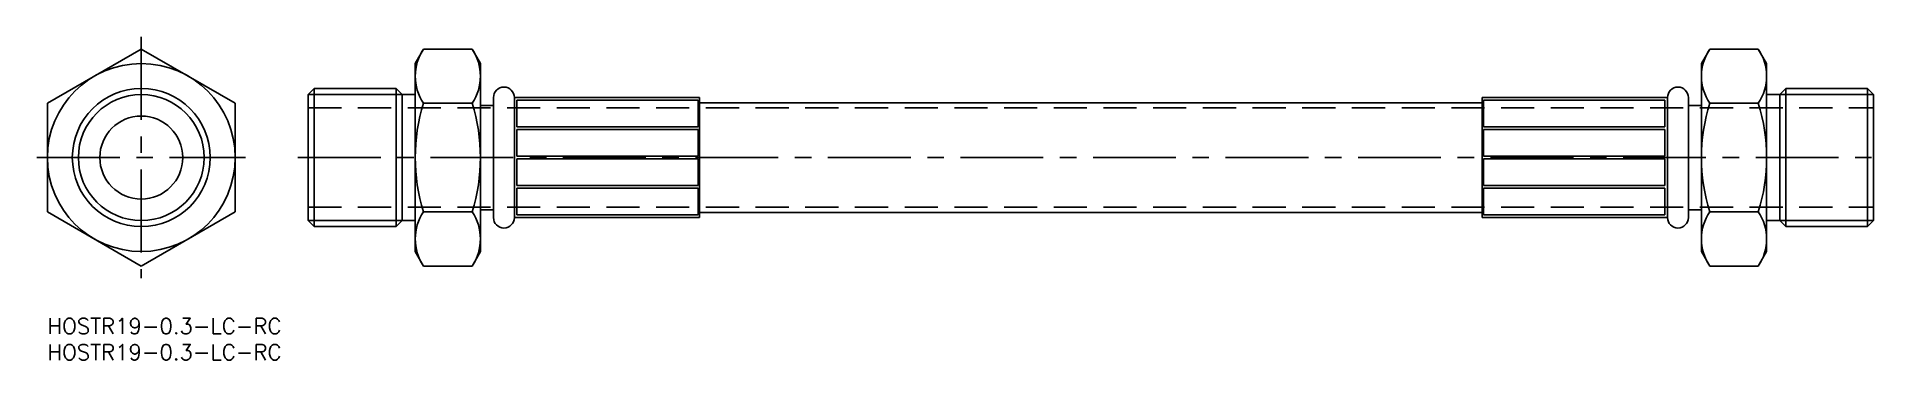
# Model space of a CAD drawing. Extents: x -2 to 352, y -8 to 54.
import ezdxf

# ---------------------------------------------------------------- set-up
doc = ezdxf.new("R2010")
doc.units = 0
doc.header["$LTSCALE"] = 0.5
doc.linetypes.add('CENTER', pattern=[50.8, 31.75, -6.35, 6.35, -6.35])
doc.linetypes.add('DASHED', pattern=[19.05, 12.7, -6.35])
for name, color, linetype in [('MSM_CENTER', 1, 'CENTER'), ('MSM_CONTINUOUS', 7, 'CONTINUOUS'), ('MSM_DASHED', 4, 'DASHED'), ('MSM_NARROW', 5, 'CONTINUOUS'), ('MSM_PART_NUMBER', 7, 'CONTINUOUS')]:
    doc.layers.add(name, color=color, linetype=linetype)
doc.styles.get("Standard").update_dxf_attribs({"font": 'txt.shx', "height": 3, "bigfont": 'bigfont.shx'})

# ---------------------------------------------------------------- blocks, each defined once
blk = doc.blocks.new('*U2')
at = {"layer": 'MSM_PART_NUMBER'}
blk.add_text('HOSTR19-0.3-LC-RC', height=3, dxfattribs=at).set_placement((0, -3))
blk = doc.blocks.new('*U3')
at = {"layer": 'MSM_PART_NUMBER'}
blk.add_text('HOSTR19-0.3-LC-RC', height=3, dxfattribs=at).set_placement((0, -8))

msp = doc.modelspace()

# ---------------------------------------------------------------- linework, layer by layer
at = {"layer": 'MSM_CENTER'}
for p, q in [((18, 53.88), (18, 7.69)), ((-2, 30.78), (38, 30.78)), ((48, 30.78), (352, 30.78))]:
    msp.add_line(p, q, dxfattribs=at)
at = {"layer": 'MSM_CONTINUOUS'}
for p, q in [((18, 51.57), (0, 41.18)), ((36, 41.18), (18, 51.57)), ((70.5, 48.78), (72.11, 51.57)), ((72.11, 51.57), (81.39, 51.57)), ((83, 48.78), (81.39, 51.57)), ((317, 48.78), (318.61, 51.57)), ((327.89, 51.57), (318.61, 51.57)), ((329.5, 48.78), (327.89, 51.57)), ((70.5, 12.78), (70.5, 48.78)), ((83, 12.78), (83, 48.78)), ((317, 12.78), (317, 48.78)), ((329.5, 12.78), (329.5, 48.78)), ((50, 42.84), (51.16, 44.01)), ((50, 42.84), (50, 18.73)), ((51.16, 17.56), (51.16, 44.01)), ((51.16, 44.01), (66.84, 44.01)), ((66.84, 17.56), (66.84, 44.01)), ((68, 42.84), (66.84, 44.01)), ((68, 42.84), (70.5, 42.84)), ((68, 18.73), (68, 42.84)), ((332, 42.84), (329.5, 42.84)), ((332, 42.84), (333.16, 44.01)), ((332, 18.73), (332, 42.84)), ((333.16, 17.56), (333.16, 44.01)), ((348.84, 44.01), (333.16, 44.01)), ((348.84, 17.56), (348.84, 44.01)), ((350, 42.84), (348.84, 44.01)), ((350, 18.73), (350, 42.84)), ((0, 41.18), (0, 20.39)), ((36, 20.39), (36, 41.18)), ((72.11, 41.18), (81.39, 41.18)), ((83, 40.78), (85.5, 40.78)), ((85.5, 19.28), (85.5, 42.28)), ((125, 42.28), (89.5, 42.28)), ((89.5, 42.28), (89.5, 19.28)), ((90, 41.78), (90, 36.66)), ((124.75, 41.78), (90, 41.78)), ((124.75, 41.78), (124.75, 36.66)), ((125, 42.28), (125, 19.28)), ((275, 41.28), (125, 41.28)), ((275, 42.28), (275, 19.28)), ((275, 42.28), (310.5, 42.28)), ((275.25, 41.78), (275.25, 36.66)), ((275.25, 41.78), (310, 41.78)), ((310, 41.78), (310, 36.66)), ((310.5, 42.28), (310.5, 19.28)), ((314.5, 19.28), (314.5, 42.28)), ((317, 40.78), (314.5, 40.78)), ((327.89, 41.18), (318.61, 41.18)), ((124.75, 36.66), (90, 36.66)), ((90, 36.16), (90, 31.03)), ((90, 36.16), (124.75, 36.16)), ((124.75, 36.16), (124.75, 31.03)), ((275.25, 36.66), (310, 36.66)), ((310, 36.16), (275.25, 36.16)), ((275.25, 36.16), (275.25, 31.03)), ((310, 36.16), (310, 31.03)), ((124.75, 31.03), (90, 31.03)), ((90, 25.41), (90, 30.53)), ((90, 30.53), (124.75, 30.53)), ((124.75, 25.41), (124.75, 30.53)), ((275.25, 31.03), (310, 31.03)), ((310, 30.53), (275.25, 30.53)), ((275.25, 25.41), (275.25, 30.53)), ((310, 25.41), (310, 30.53)), ((90, 25.41), (124.75, 25.41)), ((90, 19.78), (90, 24.91)), ((124.75, 24.91), (90, 24.91)), ((124.75, 19.78), (124.75, 24.91)), ((310, 25.41), (275.25, 25.41)), ((275.25, 24.91), (310, 24.91)), ((275.25, 19.78), (275.25, 24.91)), ((310, 19.78), (310, 24.91)), ((0, 20.39), (18, 10)), ((4.5, 17.79), (4.5, 17.79)), ((18, 10), (36, 20.39)), ((50, 18.73), (51.16, 17.56)), ((68, 18.73), (66.84, 17.56)), ((68, 18.73), (70.5, 18.73)), ((72.11, 20.39), (81.39, 20.39)), ((83, 20.78), (85.5, 20.78)), ((125, 19.28), (89.5, 19.28)), ((124.75, 19.78), (90, 19.78)), ((125, 20.28), (275, 20.28)), ((275, 19.28), (310.5, 19.28)), ((275.25, 19.78), (310, 19.78)), ((317, 20.78), (314.5, 20.78)), ((327.89, 20.39), (318.61, 20.39)), ((332, 18.73), (329.5, 18.73)), ((332, 18.73), (333.16, 17.56)), ((350, 18.73), (348.84, 17.56)), ((9, 15.2), (9, 15.2)), ((51.16, 17.56), (66.84, 17.56)), ((348.84, 17.56), (333.16, 17.56)), ((70.5, 12.78), (72.11, 10)), ((83, 12.78), (81.39, 10)), ((317, 12.78), (318.61, 10)), ((329.5, 12.78), (327.89, 10)), ((72.11, 10), (81.39, 10)), ((327.89, 10), (318.61, 10))]:
    msp.add_line(p, q, dxfattribs=at)
for radius in [18, 13.22, 7.95]:
    msp.add_circle((18, 30.78), radius, dxfattribs=at)
for centre, radius, start, end in [((79.7, 46.37), 9.2, 145.6158, 214.3843), ((73.8, 46.37), 9.2, 325.6157, 34.3842), ((326.2, 46.37), 9.2, 145.6158, 214.3843), ((320.3, 46.37), 9.2, 325.6157, 34.3842), ((87.5, 42.28), 2, 0, 180), ((312.5, 42.28), 2, 0, 180), ((104.89, 30.78), 34.39, 162.412, 197.588), ((48.61, 30.78), 34.39, 342.412, 17.588), ((351.39, 30.78), 34.39, 162.412, 197.588), ((295.11, 30.78), 34.39, 342.412, 17.588), ((79.7, 15.2), 9.2, 145.6157, 214.3842), ((73.8, 15.2), 9.2, 325.6158, 34.3843), ((87.5, 19.28), 2, 180, 0), ((312.5, 19.28), 2, 180, 0), ((326.2, 15.2), 9.2, 145.6157, 214.3842), ((320.3, 15.2), 9.2, 325.6158, 34.3843)]:
    msp.add_arc(centre, radius, start, end, dxfattribs=at)
at = {"layer": 'MSM_DASHED'}
for p, q in [((50, 40.28), (350, 40.28)), ((50, 21.28), (350, 21.28))]:
    msp.add_line(p, q, dxfattribs=at)
at = {"layer": 'MSM_NARROW'}
for p, q in [((50, 42.84), (68, 42.84)), ((350, 42.84), (332, 42.84)), ((50, 18.73), (68, 18.73)), ((350, 18.73), (332, 18.73))]:
    msp.add_line(p, q, dxfattribs=at)
msp.add_circle((18, 30.78), 12.06, dxfattribs=at)

# ---------------------------------------------------------------- block references
at = {"layer": 'MSM_CONTINUOUS'}
for name in ['*U2', '*U3']:
    msp.add_blockref(name, (0, 0), dxfattribs=at)

doc.saveas('drawing.dxf')
